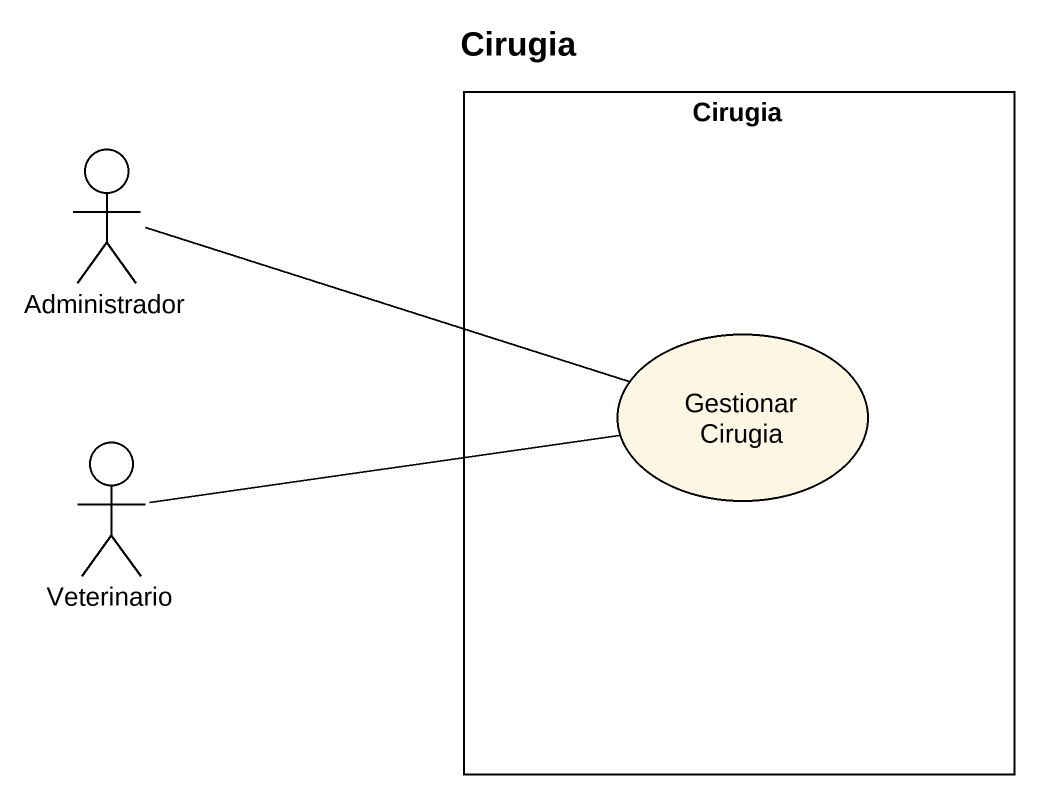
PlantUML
@startuml
title Cirugia
rectangle Cirugia {
  usecase "Gestionar Cirugia" as Gestionar_Cirugia
}
actor Administrador
actor Veterinario
Administrador -right- Gestionar_Cirugia
Veterinario -right- Gestionar_Cirugia
@enduml
